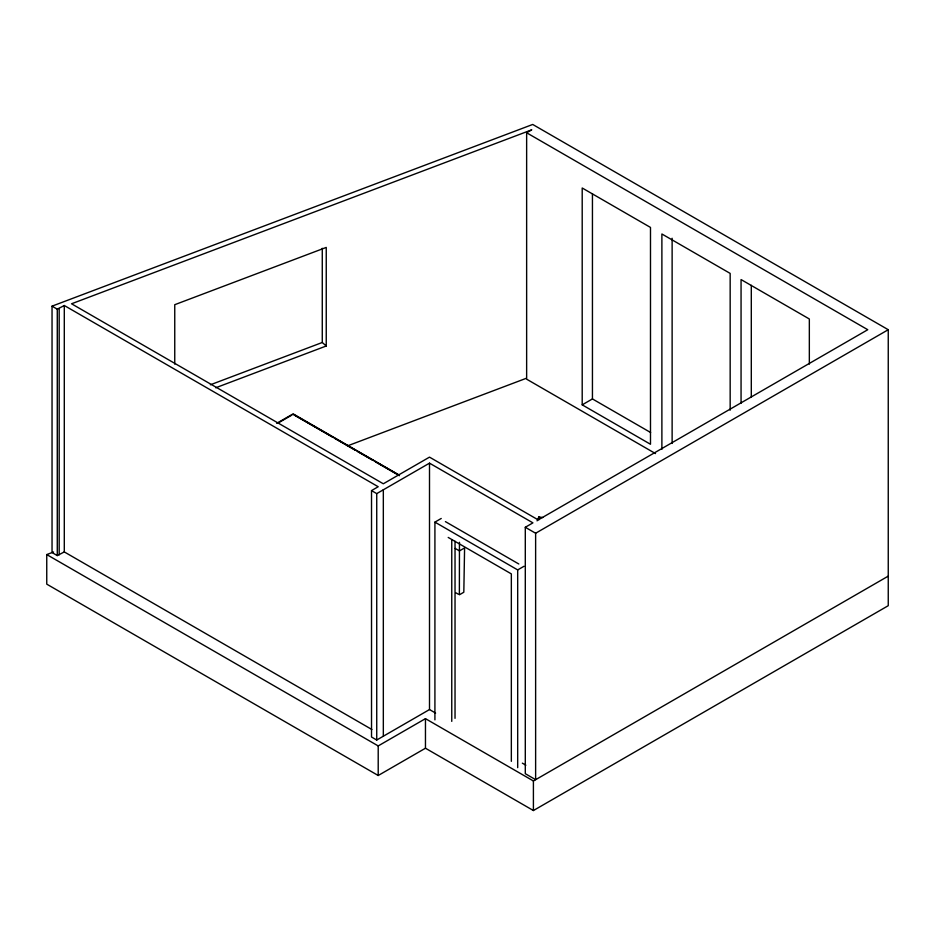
<?xml version="1.0" encoding="UTF-8"?>
<svg xmlns="http://www.w3.org/2000/svg" width="935" height="935" viewBox="0 0 935 935"><rect width="100%" height="100%" fill="white"/><g stroke="black" fill="none" stroke-linecap="round" stroke-linejoin="round"><path stroke-width="1.4" d="M537.064 520.853L538.887 516.926L542.767 517.534M371.908 729.51L64.293 551.919L57.28 555.589L52.044 552.562L52.044 306.154L57.28 309.181L64.293 305.511L378.208 486.738L371.522 490.606L371.522 737.014L376.735 740.029L429.504 709.56L435.617 713.089M526.639 132.77L531.77 129.813L71.551 303.781L383.327 483.781L429.504 457.133L538.244 519.907L867.762 329.716L526.639 132.77L526.639 379.178L655.505 453.58M276.69 423.345L293.134 413.854L399.397 475.202M278.186 422.982L291.884 415.07M371.522 490.606L376.735 493.61L429.504 463.152L532.927 522.864L525.295 527.282L525.295 773.689L535.626 779.661L535.626 533.242L525.295 527.282M582.201 404.843L650.491 444.265L650.491 227.427L582.201 187.993L582.201 404.843L592.439 398.929L650.62 432.508M434.915 719.868L434.915 522.127L441.238 518.469M535.626 533.242L888.25 329.716L888.25 605.693L533.406 810.54L425.46 748.222L378.208 775.501L46.75 584.141L46.75 554.572L53.576 551.989M434.915 522.127L517.686 569.918L524.021 566.271M46.75 554.572L378.208 745.931L425.46 718.653L533.406 780.97L888.25 576.124M52.044 306.154L532.716 124.46L888.25 329.716M210.363 384.799L322.271 342.49L326.245 345.997L215.693 387.78M347.411 445.913L526.3 378.289M399.07 475.12L293.134 414.345M294.396 415.082L332.346 436.996M334.882 438.457L355.113 450.132M357.649 451.593L372.831 460.359M375.356 461.82L399.397 475.705M445.399 521.613L518.808 563.992M448.204 537.438L511.34 573.891L511.34 761.335M455.193 548.424L459.459 550.89L464.59 547.933L463.818 592.241L459.377 594.8L459.459 542.288M456.046 592.883L458.267 594.157M522.338 763.159L525.867 765.204M809.336 364.101L809.336 318.987L741.058 279.565L741.058 403.266M751.296 285.292L751.296 397.352M730.165 410.196L730.165 273.406L661.887 233.984L661.887 449.361M672.125 238.25L672.125 443.447M592.439 193.732L592.439 398.929M538.887 516.926L538.887 519.778M533.406 780.97L533.406 810.54M517.686 569.918L517.686 767.658M455.029 541.248L455.029 718.337M451.757 539.74L451.757 721.376M429.504 463.152L429.504 709.56M425.46 718.653L425.46 748.222M383.327 489.695L383.327 736.102M378.208 745.931L378.208 775.501M376.735 493.61L376.735 740.029M326.245 345.997L326.245 247.424L174.751 304.693L174.751 364.124M322.271 248.278L322.271 342.49M64.293 305.511L64.293 551.919M59.174 308.468L59.174 554.876M57.28 309.181L57.28 555.589"/></g></svg>
